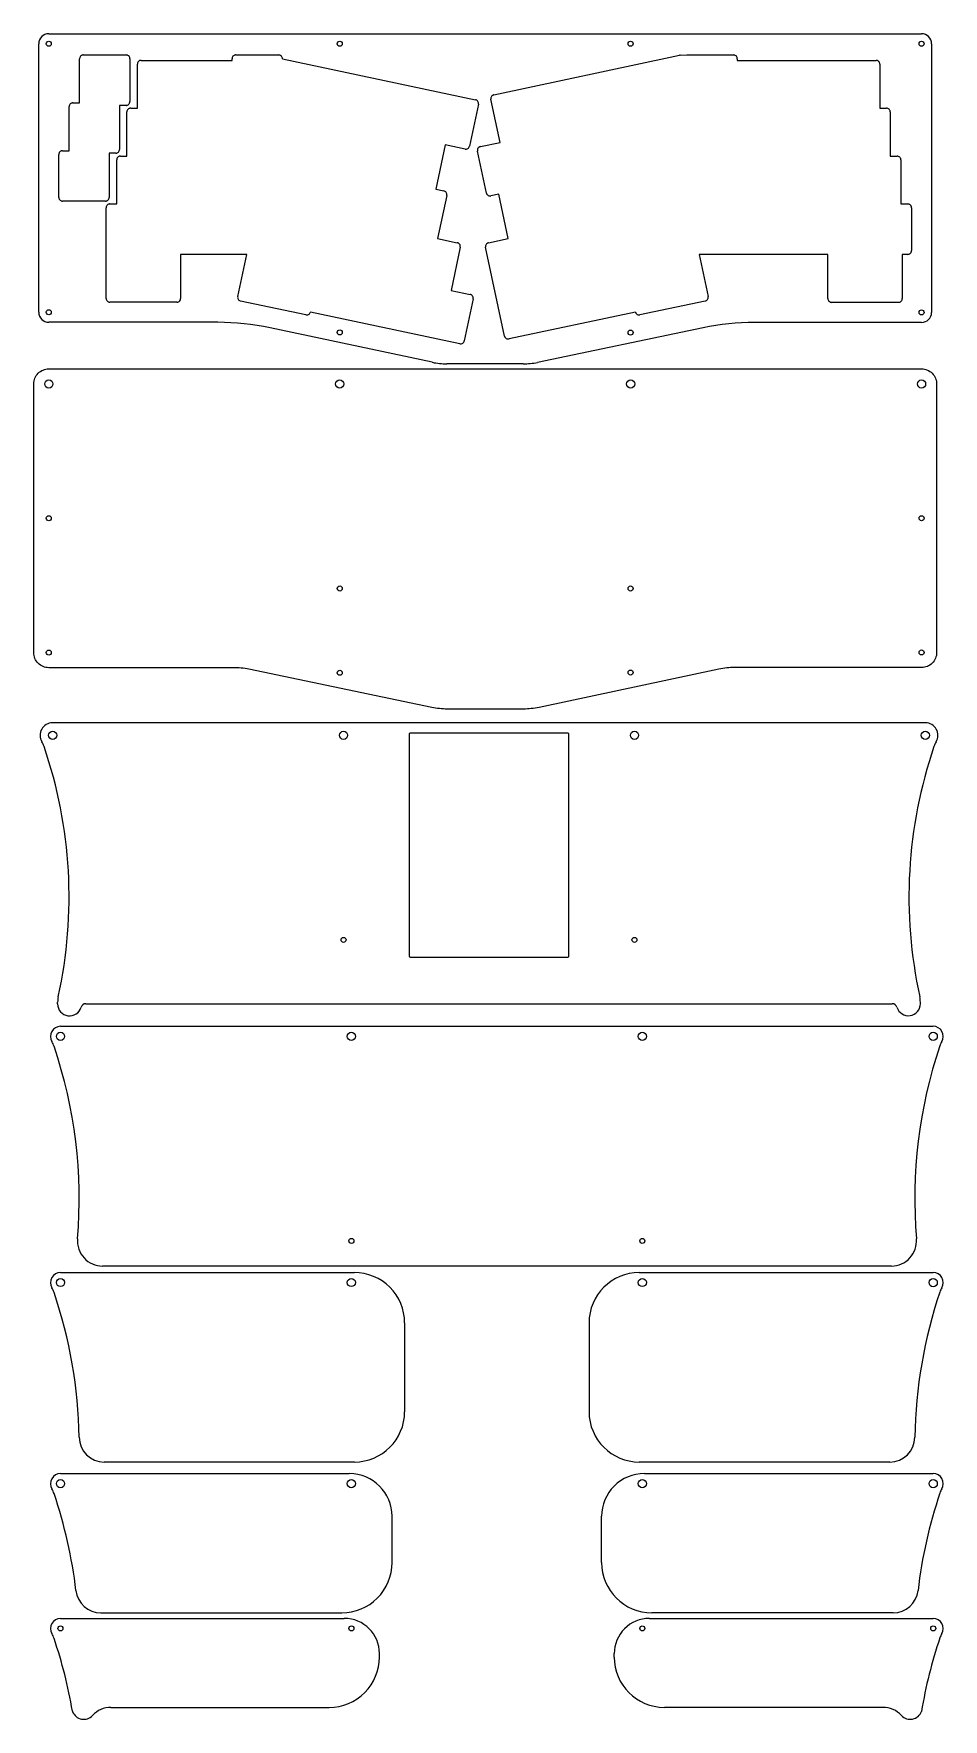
# Model space of a CAD drawing. Header units: millimetres. Extents: x -1 to 361, y 15 to 686.
import ezdxf

# ---------------------------------------------------------------- set-up
doc = ezdxf.new("R2010")
doc.units = ezdxf.units.MM
doc.layers.get('0').update_dxf_attribs({"lineweight": 25, "true_color": 0xffffff})

msp = doc.modelspace()

# ---------------------------------------------------------------- linework, layer by layer
for p, q in [((5.25, 685.99), (352.54, 685.99)), ((1.25, 575.14), (1.25, 681.99)), ((18.98, 677.54), (36.04, 677.54)), ((79.69, 677.54), (96.75, 677.54)), ((256.53, 677.43), (259.12, 677.53)), ((259.18, 677.54), (277.71, 677.54)), ((356.54, 681.99), (356.54, 575.09)), ((17.48, 658.49), (17.48, 676.03)), ((37.54, 676.03), (37.54, 658.98)), ((40.5, 656.34), (40.5, 673.9)), ((41.99, 675.39), (78.19, 675.39)), ((78.19, 675.39), (78.19, 676.03)), ((98.25, 676.03), (175.05, 659.7)), ((98.25, 676.03), (98.25, 676.03)), ((182.34, 661.68), (254.42, 677)), ((254.42, 677), (256.28, 677.4)), ((279.21, 676.03), (279.21, 675.39)), ((279.21, 675.39), (334.43, 675.39)), ((335.94, 673.9), (335.94, 656.34)), ((14.82, 658.49), (17.48, 658.49)), ((33.38, 657.47), (33.38, 639.93)), ((36.04, 657.47), (33.38, 657.47)), ((176.2, 657.92), (172.65, 641.24)), ((184.83, 642.73), (181.18, 659.9)), ((13.31, 639.44), (13.31, 656.98)), ((36.34, 637.29), (36.34, 654.85)), ((37.84, 656.34), (40.5, 656.34)), ((335.94, 656.34), (338.6, 656.34)), ((340.11, 654.85), (340.11, 637.29)), ((9.25, 620.88), (9.25, 637.93)), ((10.75, 639.44), (13.31, 639.44)), ((31.87, 638.42), (29.31, 638.42)), ((29.31, 638.42), (29.31, 620.88)), ((33.76, 637.29), (36.34, 637.29)), ((163.02, 641.75), (159.27, 624.1)), ((170.87, 640.08), (163.02, 641.75)), ((179.38, 622.59), (175.83, 639.28)), ((176.99, 641.06), (184.83, 642.73)), ((340.11, 637.29), (342.86, 637.29)), ((32.27, 618.24), (32.27, 635.8)), ((344.36, 635.8), (344.36, 618.24)), ((159.27, 624.1), (162.47, 623.42)), ((27.81, 619.37), (10.75, 619.37)), ((29.59, 618.24), (32.27, 618.24)), ((163.62, 621.64), (159.97, 604.48)), ((184.35, 622.12), (181.16, 621.44)), ((188.1, 604.48), (184.35, 622.12)), ((344.36, 618.24), (347.05, 618.24)), ((28.1, 580.64), (28.1, 616.75)), ((348.54, 616.75), (348.54, 599.69)), ((159.97, 604.48), (167.81, 602.81)), ((180.25, 602.81), (188.1, 604.48)), ((57.69, 598.19), (57.69, 580.64)), ((84, 598.19), (57.69, 598.19)), ((80.43, 581.4), (84, 598.19)), ((168.97, 601.03), (165.32, 583.86)), ((186.6, 565.7), (179.09, 601.03)), ((315.27, 598.19), (264.06, 598.19)), ((264.06, 598.19), (267.62, 581.4)), ((315.27, 580.59), (315.27, 598.19)), ((347.05, 598.19), (344.87, 598.19)), ((344.87, 598.19), (344.87, 580.59)), ((165.32, 583.86), (172.95, 582.24)), ((56.19, 579.14), (29.59, 579.14)), ((107.59, 574.09), (81.59, 579.62)), ((174.11, 580.46), (170.56, 563.78)), ((266.47, 579.62), (240.47, 574.09)), ((343.37, 579.09), (316.77, 579.09)), ((72.5, 571.14), (5.25, 571.14)), ((109.37, 575.25), (109.37, 575.24)), ((168.78, 562.62), (109.37, 575.25)), ((238.69, 575.24), (188.38, 564.55)), ((352.54, 571.09), (286.07, 571.09)), ((157.87, 555.23), (93.29, 568.95)), ((265.63, 568.98), (199.71, 555.21)), ((193.99, 554.62), (163.68, 554.62)), ((354.07, 411.81), (6.77, 411.8)), ((8.77, 299.91), (8.77, 300.6)), ((20, 300), (340.86, 300)), ((352.07, 299.96), (352.07, 300.61)), ((9.9, 291), (357.19, 291.01)), ((340.54, 195.61), (26.63, 195.61)), ((9.9, 193.02), (126.84, 193.02)), ((240.24, 193.02), (357.19, 193.03)), ((146.84, 173.02), (146.84, 137.63)), ((220.24, 173.02), (220.24, 137.63)), ((126.84, 117.63), (27.32, 117.63)), ((339.88, 117.63), (240.24, 117.63)), ((9.9, 113.02), (124.84, 113.02)), ((242.24, 113.02), (357.19, 113.03)), ((141.84, 77.63), (141.84, 96.02)), ((225.24, 77.62), (225.24, 96.02)), ((9.9, 55.39), (122.84, 55.4)), ((25.99, 57.63), (121.84, 57.63)), ((244.24, 55.4), (357.19, 55.4)), ((341.21, 57.63), (245.24, 57.63)), ((136.84, 40), (136.84, 41.4)), ((230.24, 40), (230.24, 41.4)), ((30, 20), (116.84, 20)), ((337.19, 20), (250.24, 20))]:
    msp.add_line(p, q)
for points in [[(352.54, 680.99, -0.999924), (352.54, 682.99, -0.999924)], [(200.34, 417.9, -0.052389), (194.11, 417.25), (163.81, 417.25, -0.051508), (157.67, 417.88), (84.88, 433.08, 0.051508), (78.74, 433.72), (5.25, 433.72, -0.414214), (-0.75, 439.72), (-0.75, 546.62, -0.414214), (5.25, 552.62), (352.55, 552.62, -0.414214), (358.55, 546.62), (358.55, 439.77, -0.414214), (352.55, 433.77), (278.15, 433.77, 0.052389), (271.91, 433.11)]]:
    msp.add_lwpolyline(points, format="xyb", close=True)
at = {"flags": 128}
msp.add_lwpolyline([(149.22, 407.81), (211.62, 407.81, -0.414214), (212.12, 407.31), (212.12, 318.91, -0.414245), (211.62, 318.41), (149.22, 318.41, -0.414182), (148.72, 318.91), (148.72, 407.31, -0.414214), (149.22, 407.81)], format="xyb", dxfattribs=at)
for centre, radius in [((5.25, 681.99), 1), ((121.01, 681.99), 1), ((236.78, 681.99), 1), ((5.25, 575.14), 1), ((352.54, 575.09), 1), ((121.01, 567.15), 1), ((236.78, 567.04), 1), ((5.25, 546.62), 1.62), ((121.01, 546.62), 1.62), ((236.78, 546.62), 1.62), ((352.55, 546.62), 1.63), ((5.25, 493.17), 1), ((352.55, 493.19), 1), ((121.02, 465.22), 1), ((236.78, 465.22), 1), ((5.25, 439.72), 1), ((352.55, 439.77), 1), ((121.01, 431.67), 1), ((236.78, 431.78), 1), ((6.77, 406.81), 1.62), ((122.54, 406.81), 1.62), ((238.31, 406.81), 1.62), ((354.07, 406.81), 1.63), ((122.54, 325.41), 1), ((238.31, 325.41), 1), ((9.9, 287.01), 1.62), ((125.66, 287.01), 1.62), ((241.43, 287.01), 1.62), ((357.19, 287.01), 1.63), ((125.66, 205.61), 1), ((241.43, 205.61), 1), ((9.9, 189.03), 1.62), ((125.66, 189.03), 1.62), ((241.43, 189.03), 1.62), ((357.19, 189.03), 1.63), ((9.9, 109.03), 1.62), ((125.66, 109.03), 1.62), ((241.43, 109.03), 1.62), ((357.19, 109.03), 1.63), ((9.9, 51.4), 1), ((125.66, 51.4), 1), ((241.43, 51.4), 1), ((357.19, 51.4), 1)]:
    msp.add_circle(centre, radius)
for centre, radius, start, end in [((5.25, 681.99), 4, 90, 180), ((352.54, 681.99), 4, 0, 90), ((5.25, 575.14), 4, 180, 270), ((72.5, 471.14), 100, 78.00427, 90), ((286.07, 471.09), 100, 90, 101.79428), ((352.54, 575.09), 4, 270, 0), ((163.68, 582.62), 28, 258.00427, 270), ((193.99, 582.62), 28, 270, 281.79428), ((6.77, 406.8), 5, 90.00146, 210.94008), ((354.07, 406.81), 5, 329.05992, 90.00146), ((-6.09, 399.09), 10, 18.89225, 30.94008), ((366.94, 399.1), 10, 149.05992, 161.10775), ((-171.51, 342.48), 184.84, 347.58916, 18.89225), ((532.36, 342.49), 184.84, 161.10775, 192.41084), ((18.77, 300.6), 10, 167.58916, 180), ((342.07, 300.61), 10, 360, 12.41084), ((13.52, 299.91), 4.75, 180, 343.59399), ((20, 298), 2, 90, 163.59399), ((340.86, 298), 2, 16.84395, 90), ((347.32, 299.96), 4.75, 196.84395, 0), ((9.9, 287), 4, 90.00146, 210.94008), ((357.19, 287.01), 4, 329.05992, 90.00146), ((-2.11, 279.8), 10, 18.89225, 30.94008), ((-171.23, 222.47), 188.57, 355.12917, 18.73635), ((541.27, 222.25), 191.42, 161.4195, 184.73848), ((368.34, 280.33), 9, 149.05992, 161.10775), ((26.63, 205.61), 10, 175.12917, 270), ((340.54, 205.61), 10, 270, 4.73848), ((9.9, 189.02), 4, 90.00146, 210.94008), ((126.84, 173.02), 20, 0, 90.00146), ((240.24, 173.02), 20, 90.00146, 180), ((357.19, 189.03), 4, 329.05992, 90.00146), ((-2.11, 181.82), 10, 18.89225, 30.94008), ((-171.23, 124.49), 188.57, 0.90589, 18.73635), ((541.27, 124.26), 191.42, 161.4195, 179.04377), ((368.34, 182.34), 9, 149.05992, 161.10775), ((126.84, 137.63), 20, 270, 0), ((240.24, 137.63), 20, 180, 270), ((27.32, 127.63), 10, 180.90589, 270), ((339.88, 127.63), 10, 270, 359.04377), ((9.9, 109.02), 4, 90.00146, 210.94008), ((124.84, 96.02), 17, 0.00146, 90.00146), ((242.24, 96.02), 17, 90.00146, 180.00146), ((357.19, 109.03), 4, 329.05992, 90.00146), ((-2.11, 101.82), 10, 18.89225, 30.94008), ((-171.23, 44.49), 188.57, 6.69188, 18.73635), ((541.27, 44.26), 191.42, 161.4195, 173.33957), ((368.34, 102.34), 9, 149.05992, 161.10775), ((121.84, 77.63), 20, 270, 0.00146), ((245.24, 77.63), 20, 180.00146, 270), ((25.99, 67.63), 10, 186.69188, 270), ((341.21, 67.63), 10, 270, 353.33957), ((9.9, 51.39), 4, 90.00146, 210.94008), ((122.84, 41.4), 14, 0.00146, 90.00146), ((244.24, 41.4), 14, 90.00146, 180.00146), ((357.19, 51.4), 4, 329.05992, 90.00146), ((-2.11, 44.19), 10, 18.89225, 30.94008), ((-171.23, -13.14), 188.57, 9.65513, 18.73635), ((541.27, -13.36), 191.42, 161.4195, 170.44666), ((368.34, 44.72), 9, 149.05992, 161.10775), ((116.84, 40), 20, 270, 0.00146), ((250.24, 40), 20, 180.00146, 270.00024), ((15.66, 18.65), 1, 189.65513, 201.02054), ((19.16, 20), 4.75, 201.02054, 317.31509), ((30, 10), 10, 90, 137.31509), ((337.19, 10), 10, 42.68525, 90.00024), ((348.03, 20), 4.75, 222.68525, 340.40956)]:
    msp.add_arc(centre, radius, start, end)
for centre, major_axis, ratio, start_param, end_param in [((19.22, 675.88), (1.53, -0.93), 0.901028, 2.990407, 3.642238), ((256.6, 676.99), (0.833, -0.007), 0.525441, 1.667339, 1.979042), ((55.95, 580.79), (1.53, -0.92), 0.901694, 6.12666, 6.778357)]:
    msp.add_ellipse(centre, major_axis=major_axis, ratio=ratio, start_param=start_param, end_param=end_param)
for points, knots in [([(18.98, 677.54), (18.85, 677.54), (18.73, 677.52), (18.49, 677.46), (18.38, 677.42), (18.11, 677.27), (17.96, 677.15), (17.83, 677)], [-0.1303667, -0.1303667, -0.1303667, -0.1303667, -0.0933848, -0.0933848, -0.0575934, -0.0575934, 0, 0, 0, 0]), ([(37.18, 677), (37.1, 677.1), (37.01, 677.18), (36.81, 677.32), (36.71, 677.38), (36.42, 677.5), (36.23, 677.54), (36.04, 677.54)], [-0.1304998, -0.1304998, -0.1304998, -0.1304998, -0.0941081, -0.0941081, -0.0573725, -0.0573725, 0, 0, 0, 0]), ([(79.69, 677.54), (79.56, 677.54), (79.44, 677.52), (79.2, 677.46), (79.09, 677.42), (78.82, 677.27), (78.67, 677.15), (78.54, 677)], [-0.1303581, -0.1303581, -0.1303581, -0.1303581, -0.0933814, -0.0933814, -0.0575924, -0.0575924, 0, 0, 0, 0]), ([(97.89, 677), (97.81, 677.1), (97.72, 677.18), (97.53, 677.32), (97.42, 677.38), (97.13, 677.5), (96.94, 677.54), (96.75, 677.54)], [-0.1307754, -0.1307754, -0.1307754, -0.1307754, -0.0943295, -0.0943295, -0.0574764, -0.0574764, 0, 0, 0, 0]), ([(259.18, 677.54), (259.16, 677.54), (259.16, 677.54), (259.14, 677.54), (259.13, 677.53), (259.12, 677.53)], [-0.005953691, -0.005953691, -0.005953691, -0.005953691, -0.003072362, -0.003072362, 0, 0, 0, 0]), ([(278.85, 677), (278.77, 677.1), (278.68, 677.18), (278.48, 677.32), (278.38, 677.38), (278.09, 677.5), (277.9, 677.54), (277.71, 677.54)], [-0.1304998, -0.1304998, -0.1304998, -0.1304998, -0.0941081, -0.0941081, -0.0573725, -0.0573725, 0, 0, 0, 0]), ([(37.54, 676.03), (37.54, 676.21), (37.5, 676.39), (37.38, 676.72), (37.29, 676.87), (37.18, 677)], [-0.1060592, -0.1060592, -0.1060592, -0.1060592, -0.0520988, -0.0520988, 0, 0, 0, 0]), ([(41.99, 675.39), (41.89, 675.39), (41.79, 675.38), (41.59, 675.34), (41.49, 675.31), (41.22, 675.19), (41.05, 675.08), (40.78, 674.8), (40.68, 674.64), (40.53, 674.28), (40.5, 674.09), (40.5, 673.9)], [-0.2367458, -0.2367458, -0.2367458, -0.2367458, -0.2054052, -0.2054052, -0.1750307, -0.1750307, -0.1158432, -0.1158432, -0.0582079, -0.0582079, 0, 0, 0, 0]), ([(78.54, 677), (78.43, 676.87), (78.34, 676.72), (78.22, 676.39), (78.19, 676.21), (78.19, 676.03)], [-0.106065, -0.106065, -0.106065, -0.106065, -0.0540516, -0.0540516, 0, 0, 0, 0]), ([(98.25, 676.03), (98.25, 676.21), (98.21, 676.39), (98.09, 676.72), (98, 676.87), (97.89, 677)], [-0.1058269, -0.1058269, -0.1058269, -0.1058269, -0.0518967, -0.0518967, 0, 0, 0, 0]), ([(279.21, 676.03), (279.21, 676.21), (279.17, 676.39), (279.05, 676.72), (278.96, 676.87), (278.85, 677)], [-0.1060592, -0.1060592, -0.1060592, -0.1060592, -0.0520988, -0.0520988, 0, 0, 0, 0]), ([(335.94, 673.9), (335.94, 674), (335.93, 674.1), (335.88, 674.3), (335.85, 674.4), (335.73, 674.67), (335.62, 674.84), (335.34, 675.11), (335.18, 675.21), (334.82, 675.36), (334.63, 675.39), (334.43, 675.39)], [-0.2369652, -0.2369652, -0.2369652, -0.2369652, -0.2057557, -0.2057557, -0.1754981, -0.1754981, -0.1161332, -0.1161332, -0.0582514, -0.0582514, 0, 0, 0, 0]), ([(14.82, 658.49), (14.71, 658.49), (14.61, 658.48), (14.41, 658.43), (14.31, 658.4), (14.04, 658.28), (13.87, 658.17), (13.6, 657.89), (13.5, 657.72), (13.35, 657.37), (13.31, 657.18), (13.31, 656.98)], [-0.237184, -0.237184, -0.237184, -0.237184, -0.2057827, -0.2057827, -0.1753179, -0.1753179, -0.1157769, -0.1157769, -0.057969, -0.057969, 0, 0, 0, 0]), ([(36.04, 657.47), (36.14, 657.47), (36.24, 657.48), (36.44, 657.53), (36.54, 657.56), (36.81, 657.68), (36.98, 657.79), (37.25, 658.07), (37.35, 658.24), (37.5, 658.59), (37.54, 658.78), (37.54, 658.98)], [-0.2368756, -0.2368756, -0.2368756, -0.2368756, -0.2056672, -0.2056672, -0.1753587, -0.1753587, -0.1158206, -0.1158206, -0.0579668, -0.0579668, 0, 0, 0, 0]), ([(176.2, 657.92), (176.22, 658.02), (176.23, 658.13), (176.23, 658.33), (176.22, 658.43), (176.16, 658.73), (176.08, 658.91), (175.87, 659.23), (175.73, 659.37), (175.41, 659.59), (175.23, 659.66), (175.05, 659.7)], [-0.2368208, -0.2368208, -0.2368208, -0.2368208, -0.2054763, -0.2054763, -0.1750874, -0.1750874, -0.1155959, -0.1155959, -0.0578368, -0.0578368, 0, 0, 0, 0]), ([(182.34, 661.68), (182.23, 661.66), (182.13, 661.63), (181.94, 661.54), (181.86, 661.49), (181.61, 661.32), (181.48, 661.17), (181.27, 660.84), (181.2, 660.66), (181.14, 660.28), (181.14, 660.09), (181.18, 659.9)], [-0.2367568, -0.2367568, -0.2367568, -0.2367568, -0.205103, -0.205103, -0.1744137, -0.1744137, -0.1150237, -0.1150237, -0.0575644, -0.0575644, 0, 0, 0, 0]), ([(37.84, 656.34), (37.73, 656.34), (37.63, 656.33), (37.43, 656.29), (37.33, 656.26), (37.06, 656.14), (36.89, 656.03), (36.62, 655.75), (36.52, 655.59), (36.37, 655.23), (36.34, 655.04), (36.34, 654.85)], [-0.2367458, -0.2367458, -0.2367458, -0.2367458, -0.2054052, -0.2054052, -0.1750307, -0.1750307, -0.1158432, -0.1158432, -0.0582079, -0.0582079, 0, 0, 0, 0]), ([(340.11, 654.85), (340.11, 654.95), (340.1, 655.05), (340.05, 655.25), (340.02, 655.35), (339.9, 655.62), (339.79, 655.79), (339.51, 656.06), (339.35, 656.16), (338.99, 656.31), (338.8, 656.34), (338.6, 656.34)], [-0.2369621, -0.2369621, -0.2369621, -0.2369621, -0.2057531, -0.2057531, -0.1754958, -0.1754958, -0.1161257, -0.1161257, -0.0582417, -0.0582417, 0, 0, 0, 0]), ([(9.78, 639.08), (9.68, 639), (9.6, 638.91), (9.46, 638.72), (9.4, 638.61), (9.28, 638.32), (9.25, 638.13), (9.25, 637.93)], [-0.1306525, -0.1306525, -0.1306525, -0.1306525, -0.0947143, -0.0947143, -0.0584019, -0.0584019, 0, 0, 0, 0]), ([(10.75, 639.44), (10.57, 639.44), (10.39, 639.4), (10.06, 639.28), (9.91, 639.19), (9.78, 639.08)], [-0.1059216, -0.1059216, -0.1059216, -0.1059216, -0.052168, -0.052168, 0, 0, 0, 0]), ([(31.87, 638.42), (31.98, 638.42), (32.08, 638.43), (32.28, 638.48), (32.38, 638.51), (32.65, 638.63), (32.82, 638.74), (33.09, 639.02), (33.2, 639.19), (33.34, 639.54), (33.38, 639.73), (33.38, 639.93)], [-0.2371817, -0.2371817, -0.2371817, -0.2371817, -0.2057804, -0.2057804, -0.1753142, -0.1753142, -0.1157691, -0.1157691, -0.057962, -0.057962, 0, 0, 0, 0]), ([(33.76, 637.29), (33.66, 637.29), (33.56, 637.28), (33.36, 637.24), (33.26, 637.21), (32.99, 637.09), (32.82, 636.98), (32.55, 636.7), (32.45, 636.54), (32.3, 636.18), (32.27, 635.99), (32.27, 635.8)], [-0.2367435, -0.2367435, -0.2367435, -0.2367435, -0.2054028, -0.2054028, -0.175027, -0.175027, -0.1158354, -0.1158354, -0.0582009, -0.0582009, 0, 0, 0, 0]), ([(170.87, 640.08), (170.97, 640.06), (171.08, 640.05), (171.28, 640.05), (171.39, 640.06), (171.68, 640.12), (171.86, 640.2), (172.18, 640.41), (172.32, 640.55), (172.54, 640.87), (172.61, 641.05), (172.65, 641.24)], [-0.2369639, -0.2369639, -0.2369639, -0.2369639, -0.2054838, -0.2054838, -0.1749673, -0.1749673, -0.1157034, -0.1157034, -0.0581177, -0.0581177, 0, 0, 0, 0]), ([(176.99, 641.06), (176.88, 641.04), (176.78, 641.01), (176.6, 640.92), (176.51, 640.87), (176.26, 640.7), (176.13, 640.55), (175.92, 640.22), (175.85, 640.04), (175.79, 639.66), (175.79, 639.47), (175.83, 639.28)], [-0.2364837, -0.2364837, -0.2364837, -0.2364837, -0.2050413, -0.2050413, -0.1745228, -0.1745228, -0.1150891, -0.1150891, -0.0575625, -0.0575625, 0, 0, 0, 0]), ([(344.36, 635.8), (344.36, 635.9), (344.35, 636), (344.31, 636.2), (344.28, 636.3), (344.16, 636.57), (344.05, 636.74), (343.77, 637.01), (343.61, 637.11), (343.25, 637.26), (343.06, 637.29), (342.86, 637.29)], [-0.2367458, -0.2367458, -0.2367458, -0.2367458, -0.2054052, -0.2054052, -0.1750307, -0.1750307, -0.1158432, -0.1158432, -0.0582079, -0.0582079, 0, 0, 0, 0]), ([(9.25, 620.88), (9.25, 620.75), (9.26, 620.63), (9.32, 620.39), (9.36, 620.28), (9.51, 620), (9.63, 619.86), (9.78, 619.73)], [-0.130257, -0.130257, -0.130257, -0.130257, -0.0929351, -0.0929351, -0.0568519, -0.0568519, 0, 0, 0, 0]), ([(9.78, 619.73), (9.91, 619.62), (10.06, 619.53), (10.39, 619.41), (10.57, 619.37), (10.75, 619.37)], [-0.1061373, -0.1061373, -0.1061373, -0.1061373, -0.053863, -0.053863, 0, 0, 0, 0]), ([(27.81, 619.37), (27.91, 619.37), (28.01, 619.38), (28.21, 619.43), (28.31, 619.46), (28.58, 619.58), (28.75, 619.69), (29.02, 619.97), (29.12, 620.13), (29.27, 620.49), (29.31, 620.68), (29.31, 620.88)], [-0.2369683, -0.2369683, -0.2369683, -0.2369683, -0.2057619, -0.2057619, -0.1755058, -0.1755058, -0.1161325, -0.1161325, -0.0582455, -0.0582455, 0, 0, 0, 0]), ([(29.59, 618.24), (29.49, 618.24), (29.39, 618.23), (29.19, 618.19), (29.09, 618.16), (28.82, 618.04), (28.65, 617.93), (28.38, 617.65), (28.28, 617.49), (28.13, 617.13), (28.1, 616.94), (28.1, 616.75)], [-0.2367458, -0.2367458, -0.2367458, -0.2367458, -0.2054052, -0.2054052, -0.1750307, -0.1750307, -0.1158432, -0.1158432, -0.0582079, -0.0582079, 0, 0, 0, 0]), ([(163.62, 621.64), (163.64, 621.74), (163.65, 621.85), (163.65, 622.05), (163.64, 622.15), (163.58, 622.45), (163.5, 622.63), (163.29, 622.96), (163.15, 623.09), (162.83, 623.31), (162.65, 623.38), (162.47, 623.42)], [-0.2368078, -0.2368078, -0.2368078, -0.2368078, -0.2054448, -0.2054448, -0.1750361, -0.1750361, -0.1155476, -0.1155476, -0.0578061, -0.0578061, 0, 0, 0, 0]), ([(179.38, 622.59), (179.4, 622.49), (179.43, 622.39), (179.52, 622.2), (179.57, 622.12), (179.74, 621.87), (179.89, 621.74), (180.22, 621.53), (180.4, 621.46), (180.78, 621.4), (180.97, 621.4), (181.16, 621.44)], [-0.236479, -0.236479, -0.236479, -0.236479, -0.2050494, -0.2050494, -0.1745436, -0.1745436, -0.1151072, -0.1151072, -0.0575741, -0.0575741, 0, 0, 0, 0]), ([(348.02, 617.89), (347.88, 618), (347.73, 618.09), (347.4, 618.21), (347.23, 618.24), (347.05, 618.24)], [-0.1062584, -0.1062584, -0.1062584, -0.1062584, -0.0540607, -0.0540607, 0, 0, 0, 0]), ([(348.54, 616.75), (348.54, 616.87), (348.53, 616.99), (348.47, 617.23), (348.43, 617.34), (348.28, 617.61), (348.16, 617.76), (348.02, 617.89)], [-0.1300008, -0.1300008, -0.1300008, -0.1300008, -0.0931553, -0.0931553, -0.0575885, -0.0575885, 0, 0, 0, 0]), ([(168.97, 601.03), (168.99, 601.14), (169, 601.24), (169, 601.45), (168.99, 601.55), (168.93, 601.84), (168.85, 602.03), (168.64, 602.35), (168.5, 602.48), (168.18, 602.7), (168, 602.77), (167.81, 602.81)], [-0.2369258, -0.2369258, -0.2369258, -0.2369258, -0.205206, -0.205206, -0.1744581, -0.1744581, -0.115271, -0.115271, -0.057816, -0.057816, 0, 0, 0, 0]), ([(180.25, 602.81), (180.14, 602.79), (180.04, 602.76), (179.85, 602.67), (179.77, 602.62), (179.52, 602.45), (179.39, 602.3), (179.18, 601.97), (179.11, 601.79), (179.05, 601.41), (179.05, 601.22), (179.09, 601.03)], [-0.2364618, -0.2364618, -0.2364618, -0.2364618, -0.205002, -0.205002, -0.1744657, -0.1744657, -0.1150343, -0.1150343, -0.0575277, -0.0575277, 0, 0, 0, 0]), ([(347.05, 598.19), (347.23, 598.19), (347.4, 598.22), (347.73, 598.34), (347.88, 598.43), (348.02, 598.54)], [-0.1058255, -0.1058255, -0.1058255, -0.1058255, -0.0518992, -0.0518992, 0, 0, 0, 0]), ([(348.02, 598.54), (348.11, 598.62), (348.19, 598.71), (348.33, 598.9), (348.39, 599.01), (348.51, 599.3), (348.54, 599.49), (348.54, 599.69)], [-0.13063, -0.13063, -0.13063, -0.13063, -0.094583, -0.094583, -0.0582977, -0.0582977, 0, 0, 0, 0]), ([(28.1, 580.64), (28.1, 580.46), (28.13, 580.28), (28.25, 579.95), (28.34, 579.8), (28.45, 579.67)], [-0.1059585, -0.1059585, -0.1059585, -0.1059585, -0.0520645, -0.0520645, 0, 0, 0, 0]), ([(28.45, 579.67), (28.53, 579.57), (28.62, 579.49), (28.81, 579.35), (28.92, 579.29), (29.21, 579.17), (29.4, 579.14), (29.59, 579.14)], [-0.13065, -0.13065, -0.13065, -0.13065, -0.0947057, -0.0947057, -0.0583864, -0.0583864, 0, 0, 0, 0]), ([(56.19, 579.14), (56.32, 579.14), (56.44, 579.15), (56.68, 579.21), (56.79, 579.25), (57.07, 579.4), (57.22, 579.52), (57.34, 579.67)], [-0.1302484, -0.1302484, -0.1302484, -0.1302484, -0.0929317, -0.0929317, -0.0568509, -0.0568509, 0, 0, 0, 0]), ([(80.43, 581.4), (80.4, 581.22), (80.39, 581.05), (80.44, 580.71), (80.49, 580.54), (80.66, 580.22), (80.78, 580.07), (81.07, 579.82), (81.24, 579.73), (81.42, 579.67)], [-0.2186986, -0.2186986, -0.2186986, -0.2186986, -0.1658311, -0.1658311, -0.1148542, -0.1148542, -0.0568845, -0.0568845, 0, 0, 0, 0]), ([(81.42, 579.67), (81.45, 579.65), (81.47, 579.65), (81.53, 579.63), (81.56, 579.62), (81.59, 579.62)], [-0.01769424, -0.01769424, -0.01769424, -0.01769424, -0.00887087, -0.00887087, 0, 0, 0, 0]), ([(174.11, 580.46), (174.13, 580.56), (174.14, 580.67), (174.14, 580.87), (174.13, 580.97), (174.07, 581.27), (174, 581.45), (173.78, 581.77), (173.64, 581.91), (173.32, 582.13), (173.14, 582.2), (172.95, 582.24)], [-0.2371224, -0.2371224, -0.2371224, -0.2371224, -0.2057915, -0.2057915, -0.1754123, -0.1754123, -0.1160042, -0.1160042, -0.0581796, -0.0581796, 0, 0, 0, 0]), ([(266.47, 579.62), (266.57, 579.64), (266.67, 579.67), (266.86, 579.75), (266.95, 579.8), (267.19, 579.98), (267.33, 580.12), (267.53, 580.45), (267.6, 580.63), (267.67, 581.01), (267.66, 581.21), (267.62, 581.4)], [-0.2368552, -0.2368552, -0.2368552, -0.2368552, -0.2056009, -0.2056009, -0.1752596, -0.1752596, -0.1158097, -0.1158097, -0.0580606, -0.0580606, 0, 0, 0, 0]), ([(315.27, 580.59), (315.27, 580.42), (315.3, 580.25), (315.41, 579.94), (315.49, 579.79), (315.58, 579.67)], [-0.0994162, -0.0994162, -0.0994162, -0.0994162, -0.04870632, -0.04870632, 0, 0, 0, 0]), ([(315.58, 579.67), (315.66, 579.56), (315.76, 579.47), (315.97, 579.31), (316.08, 579.25), (316.38, 579.12), (316.57, 579.09), (316.77, 579.09)], [-0.1372549, -0.1372549, -0.1372549, -0.1372549, -0.0980538, -0.0980538, -0.0586032, -0.0586032, 0, 0, 0, 0]), ([(343.37, 579.09), (343.5, 579.09), (343.63, 579.1), (343.88, 579.17), (344, 579.22), (344.28, 579.38), (344.43, 579.51), (344.55, 579.67)], [-0.1368766, -0.1368766, -0.1368766, -0.1368766, -0.0973252, -0.0973252, -0.0591956, -0.0591956, 0, 0, 0, 0]), ([(344.55, 579.67), (344.65, 579.79), (344.73, 579.94), (344.84, 580.25), (344.87, 580.42), (344.87, 580.59)], [-0.09969262, -0.09969262, -0.09969262, -0.09969262, -0.05085416, -0.05085416, 0, 0, 0, 0]), ([(107.59, 574.09), (107.71, 574.07), (107.83, 574.06), (108.07, 574.06), (108.19, 574.08), (108.49, 574.17), (108.66, 574.25), (108.82, 574.37)], [-0.1302626, -0.1302626, -0.1302626, -0.1302626, -0.0937385, -0.0937385, -0.0583995, -0.0583995, 0, 0, 0, 0]), ([(108.82, 574.37), (108.96, 574.48), (109.07, 574.61), (109.26, 574.9), (109.33, 575.07), (109.37, 575.24)], [-0.1057342, -0.1057342, -0.1057342, -0.1057342, -0.0538114, -0.0538114, 0, 0, 0, 0]), ([(238.69, 575.24), (238.72, 575.14), (238.75, 575.04), (238.83, 574.85), (238.88, 574.77), (239.05, 574.52), (239.2, 574.39), (239.53, 574.18), (239.71, 574.11), (240.09, 574.05), (240.28, 574.05), (240.47, 574.09)], [-0.236309, -0.236309, -0.236309, -0.236309, -0.2050717, -0.2050717, -0.1747708, -0.1747708, -0.1154718, -0.1154718, -0.0578312, -0.0578312, 0, 0, 0, 0]), ([(168.78, 562.62), (168.89, 562.6), (168.99, 562.59), (169.2, 562.59), (169.3, 562.6), (169.6, 562.66), (169.78, 562.74), (170.1, 562.96), (170.23, 563.09), (170.45, 563.41), (170.52, 563.59), (170.56, 563.78)], [-0.2368086, -0.2368086, -0.2368086, -0.2368086, -0.2050748, -0.2050748, -0.1742992, -0.1742992, -0.1150311, -0.1150311, -0.0577371, -0.0577371, 0, 0, 0, 0]), ([(186.6, 565.7), (186.62, 565.6), (186.66, 565.5), (186.74, 565.31), (186.79, 565.23), (186.96, 564.98), (187.11, 564.85), (187.44, 564.64), (187.62, 564.57), (188, 564.5), (188.19, 564.51), (188.38, 564.55)], [-0.2366599, -0.2366599, -0.2366599, -0.2366599, -0.2053566, -0.2053566, -0.1749753, -0.1749753, -0.115732, -0.115732, -0.0580387, -0.0580387, 0, 0, 0, 0])]:
    msp.add_open_spline(points, degree=3, knots=knots)

doc.saveas('drawing.dxf')
